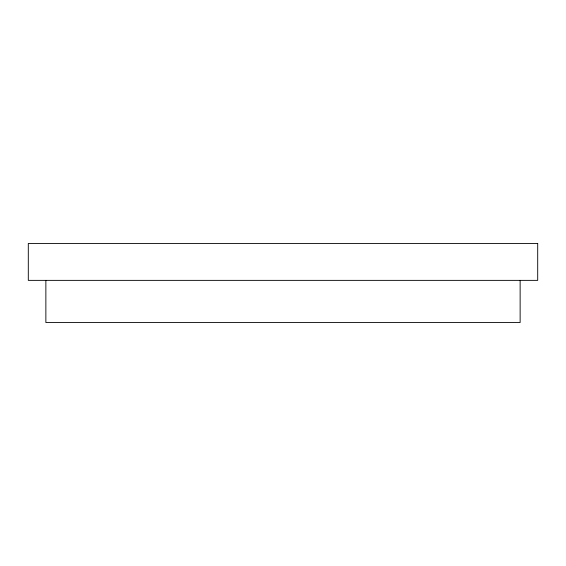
<?xml version="1.0" encoding="UTF-8"?>
<svg xmlns="http://www.w3.org/2000/svg" width="566" height="566" viewBox="0 0 566 566"><rect width="100%" height="100%" fill="white"/><g stroke="black" fill="none" stroke-linecap="round" stroke-linejoin="round"><path stroke-width="0.85" d="M520.133 280.368L520.133 322.521L45.867 322.521L45.867 280.368M537.7 243.479L28.3 243.479L28.3 280.368L537.7 280.368L537.7 243.479"/></g></svg>
